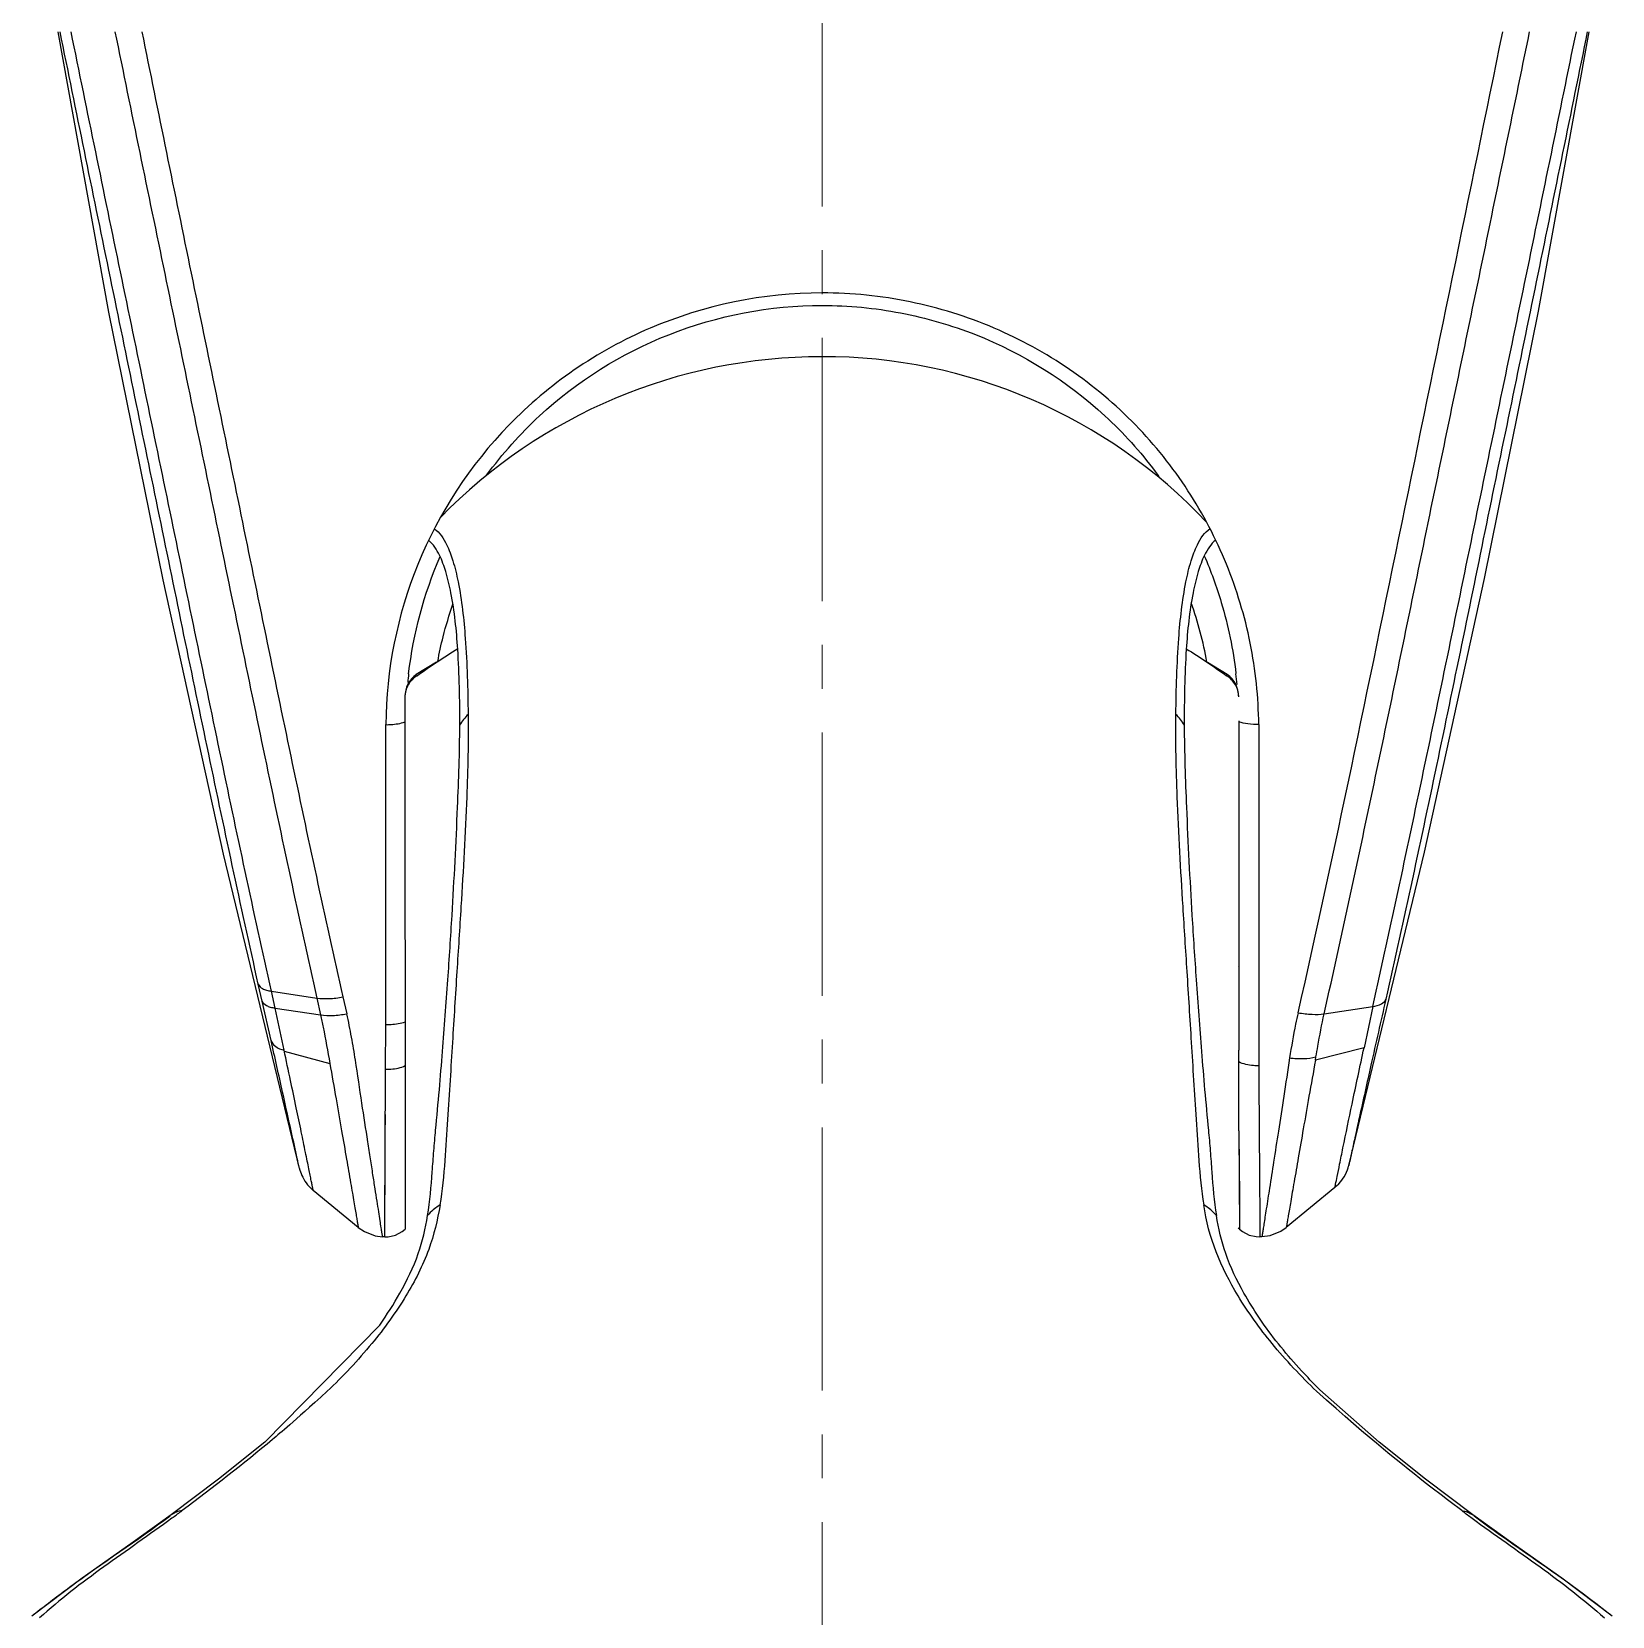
# Model space of a CAD drawing. Header units: millimetres. Extents: x 14295 to 15136, y 4961 to 5556.
# Drawn here: x 14688.4 to 14745.6, y 5286.7 to 5344.1 of the extents above; entities that cross this region are included whole.
import ezdxf

# ---------------------------------------------------------------- set-up
doc = ezdxf.new("R2010")
doc.units = ezdxf.units.MM
doc.linetypes.add('CENTER2', pattern=[28.575, 19.05, -3.175, 3.175, -3.175])
doc.linetypes.add('CENTERX2', pattern=[101.6, 63.5, -12.7, 12.7, -12.7])
doc.layers.add('CENTER', color=1, linetype='CENTERX2', lineweight=15)

msp = doc.modelspace()

# ---------------------------------------------------------------- linework, layer by layer
at = {"linetype": 'Continuous'}
for p, q in [((14702.349, 5320.841), (14702.377, 5320.794)), ((14731.68, 5320.795), (14731.708, 5320.841)), ((14701.936, 5320.03), (14701.95, 5302.45)), ((14701.243, 5308.165), (14701.244, 5319.022)), ((14732.121, 5319.159), (14732.124, 5319.129)), ((14732.124, 5319.159), (14732.124, 5319.129)), ((14732.124, 5319.129), (14732.125, 5310.262)), ((14732.847, 5319.023), (14732.852, 5306.675)), ((14732.125, 5310.261), (14732.114, 5310.265)), ((14732.125, 5310.262), (14732.125, 5307.24)), ((14696.766, 5309.019), (14696.628, 5309.63)), ((14697.238, 5308.763), (14697.1, 5309.375)), ((14697.101, 5309.375), (14698.748, 5309.126)), ((14697.089, 5307.59), (14696.766, 5309.019)), ((14697.237, 5308.763), (14698.885, 5308.514)), ((14697.56, 5307.235), (14697.238, 5308.763)), ((14698.748, 5309.126), (14698.885, 5308.514)), ((14699.691, 5309.165), (14699.829, 5308.555)), ((14735.216, 5308.556), (14736.975, 5308.822)), ((14736.975, 5308.822), (14736.66, 5307.327)), ((14701.236, 5306.548), (14701.242, 5308.165)), ((14697.567, 5307.203), (14699.216, 5306.757)), ((14732.125, 5307.24), (14732.112, 5307.246)), ((14736.66, 5307.327), (14734.897, 5306.872)), ((14734.897, 5306.872), (14734.919, 5307)), ((14701.204, 5300.485), (14701.236, 5306.548)), ((14732.132, 5304.315), (14732.125, 5306.81)), ((14701.223, 5304.153), (14701.228, 5304.907)), ((14701.204, 5300.573), (14701.223, 5304.153)), ((14732.132, 5304.315), (14732.109, 5304.33)), ((14732.131, 5304.314), (14732.15, 5300.763)), ((14698.118, 5302.956), (14698.117, 5302.957)), ((14736.103, 5303.06), (14736.103, 5303.06)), ((14701.95, 5302.47), (14701.943, 5300.758)), ((14700.249, 5300.824), (14698.62, 5302.157)), ((14735.601, 5302.263), (14733.842, 5300.824)), ((14735.6, 5302.263), (14735.602, 5302.266)), ((14732.147, 5300.76), (14732.107, 5300.799)), ((14701.204, 5300.481), (14701.13, 5300.484)), ((14732.962, 5300.485), (14732.888, 5300.481)), ((14695.182, 5291.708), (14693.475, 5290.416)), ((14693.475, 5290.416), (14693.475, 5290.416)), ((14693.541, 5290.329), (14693.497, 5290.296)), ((14740.527, 5290.33), (14740.571, 5290.298)), ((14740.596, 5290.416), (14740.596, 5290.416)), ((14690.249, 5288.132), (14688.424, 5286.747))]:
    msp.add_line(p, q, dxfattribs=at)
for points in [[(14698.118, 5302.956), (14695.37, 5314.332), (14693.18, 5324.263), (14691.222, 5333.955), (14689.384, 5344.106)], [(14736.103, 5303.06), (14738.842, 5314.408), (14741.025, 5324.318), (14742.977, 5333.985), (14744.809, 5344.106)], [(14703.075, 5321.28), (14702.349, 5320.841)], [(14731.708, 5320.841), (14730.993, 5321.273)], [(14732.131, 5304.314), (14732.139, 5303.022), (14732.146, 5302.002), (14732.15, 5301.28), (14732.15, 5300.866), (14732.15, 5300.764)], [(14698.118, 5302.956), (14698.122, 5302.937), (14698.135, 5302.893), (14698.154, 5302.833), (14698.177, 5302.77), (14698.204, 5302.704), (14698.236, 5302.637), (14698.273, 5302.568), (14698.315, 5302.5), (14698.361, 5302.433), (14698.411, 5302.367), (14698.466, 5302.304), (14698.526, 5302.242), (14698.589, 5302.183), (14698.62, 5302.157)], [(14735.598, 5302.265), (14735.665, 5302.323), (14735.745, 5302.403), (14735.817, 5302.486), (14735.88, 5302.571), (14735.936, 5302.657), (14735.983, 5302.743), (14736.023, 5302.827), (14736.056, 5302.907), (14736.081, 5302.98), (14736.097, 5303.036), (14736.103, 5303.06)], [(14700.249, 5300.824), (14700.472, 5300.672), (14700.859, 5300.522), (14701.13, 5300.484)], [(14701.204, 5300.485), (14701.335, 5300.487), (14701.598, 5300.546), (14701.835, 5300.672), (14701.944, 5300.762)], [(14701.204, 5300.481), (14701.204, 5300.489), (14701.204, 5300.573)], [(14732.15, 5300.763), (14732.257, 5300.674), (14732.495, 5300.548), (14732.757, 5300.49), (14732.888, 5300.488)], [(14732.962, 5300.489), (14733.261, 5300.534), (14733.642, 5300.689), (14733.84, 5300.826)], [(14701.023, 5297.289), (14696.86, 5293.048), (14695.182, 5291.708)], [(14740.596, 5290.416), (14738.889, 5291.708), (14737.211, 5293.048), (14735.062, 5294.948)], [(14693.475, 5290.416), (14692.097, 5289.427), (14690.249, 5288.132)], [(14745.647, 5286.747), (14743.821, 5288.132), (14741.974, 5289.427), (14740.596, 5290.416)]]:
    msp.add_lwpolyline(points, dxfattribs=at)
for centre, radius, start, end in [((14717.027, 5313.051), 19.291, 89.97404, 135.70347), ((14717.097, 5313.305), 19.037, 43.26337, 90.18554), ((14717.335, 5318.803), 13.861, 10.3278, 19.49148), ((14702.935, 5320.031), 1, 125.85074, 179.98432), ((14716.979, 5319.113), 15.012, 173.29705, 174.49773), ((14731.122, 5320.031), 1, 0.02859, 54.14394), ((14717.076, 5319.123), 15.048, 5.14012, 6.65751), ((14705.624, 5317.993), 1.981, 134.93593, 149.29132), ((14728.447, 5317.993), 1.981, 30.70022, 44.98173), ((14567.594, 5307.129), 164.532, 359.88914, 0.03871), ((14704.117, 5300.108), 1.778, 130.471, 139.90017), ((14704.169, 5300.048), 1.857, 123.6736, 130.47415), ((14704.195, 5300.01), 1.903, 121.28188, 123.6926), ((14729.876, 5300.01), 1.903, 56.30701, 58.65581), ((14729.902, 5300.048), 1.857, 49.5263, 56.32629), ((14729.963, 5300.115), 1.766, 40.13202, 49.60961), ((14689.724, 5305.253), 13.823, 324.82222, 330.49381), ((14651.677, 5347.086), 70.526, 306.41294, 306.74937), ((14767.767, 5327.274), 45.901, 233.08404, 233.5977), ((14704.654, 5266.902), 25.637, 128.84942, 129.27933), ((14729.42, 5266.906), 25.632, 50.72074, 51.14702)]:
    msp.add_arc(centre, radius, start, end, dxfattribs=at)
for points, knots in [([(14696.628, 5309.63), (14695.986, 5312.491), (14694.763, 5318.226), (14692.998, 5326.847), (14691.215, 5335.471), (14690.037, 5341.227), (14689.452, 5344.106)], [0, 0, 0, 0, 0.249798, 0.499545, 0.749673, 1, 1, 1, 1]), ([(14697.101, 5309.374), (14696.457, 5312.258), (14695.226, 5318.039), (14693.44, 5326.725), (14691.635, 5335.411), (14690.442, 5341.207), (14689.849, 5344.106)], [0, 0, 0, 0, 0.249831, 0.499714, 0.7498, 1, 1, 1, 1]), ([(14691.437, 5344.106), (14692.035, 5341.188), (14693.237, 5335.354), (14695.054, 5326.609), (14696.852, 5317.858), (14698.096, 5312.033), (14698.748, 5309.126)], [0, 0, 0, 0, 0.250035, 0.500015, 0.749878, 1, 1, 1, 1]), ([(14692.411, 5344.106), (14693.003, 5341.19), (14694.195, 5335.361), (14696, 5326.622), (14697.789, 5317.881), (14699.035, 5312.065), (14699.691, 5309.165)], [0, 0, 0, 0, 0.250052, 0.500111, 0.750058, 1, 1, 1, 1]), ([(14734.273, 5308.596), (14735.609, 5314.491), (14738.029, 5326.339), (14740.477, 5338.18), (14741.681, 5344.106)], [0, 0, 0, 0, 0.499938, 1, 1, 1, 1]), ([(14735.215, 5308.555), (14735.882, 5311.509), (14737.15, 5317.429), (14738.977, 5326.323), (14740.824, 5335.212), (14742.046, 5341.14), (14742.654, 5344.106)], [0, 0, 0, 0, 0.250167, 0.500046, 0.749989, 1, 1, 1, 1]), ([(14736.973, 5308.822), (14737.632, 5311.751), (14738.887, 5317.623), (14740.701, 5326.448), (14742.533, 5335.273), (14743.743, 5341.161), (14744.345, 5344.106)], [0, 0, 0, 0, 0.249849, 0.499771, 0.749825, 1, 1, 1, 1]), ([(14744.742, 5344.105), (14744.148, 5341.179), (14742.953, 5335.332), (14741.145, 5326.57), (14739.351, 5317.811), (14738.104, 5311.985), (14737.447, 5309.08)], [0, 0, 0, 0, 0.250306, 0.500418, 0.750215, 1, 1, 1, 1]), ([(14732.847, 5319.025), (14732.838, 5320.014), (14732.63, 5322), (14731.761, 5324.871), (14730.36, 5327.557), (14727.798, 5330.765), (14724.274, 5333.181), (14720.243, 5334.429), (14715.996, 5334.872), (14711.715, 5333.991), (14708.022, 5331.954), (14704.879, 5329.306), (14702.057, 5325.008), (14701.258, 5320.994), (14701.244, 5319.022)], [0, 0, 0, 0, 0.060409, 0.121062, 0.182262, 0.244267, 0.370586, 0.435356, 0.500587, 0.62993, 0.693884, 0.756859, 0.879507, 1, 1, 1, 1]), ([(14704.895, 5328.051), (14705.463, 5328.826), (14707.341, 5330.936), (14711.399, 5333.481), (14716.112, 5334.38), (14719.891, 5334.013), (14723.498, 5332.975), (14726.707, 5330.955), (14728.609, 5328.852), (14729.192, 5328.062), (14729.237, 5328.001)], [0.1777219, 0.1777219, 0.1777219, 0.1777219, 0.2433086, 0.3698631, 0.4992308, 0.5644103, 0.6291702, 0.7557217, 0.8178434, 0.8230495, 0.8230495, 0.8230495, 0.8230495]), ([(14702.999, 5326.113), (14703.197, 5325.982), (14703.46, 5325.566), (14703.699, 5324.91), (14703.969, 5323.776), (14704.167, 5321.918), (14704.214, 5320.312), (14704.224, 5319.394)], [0.0181802, 0.0181802, 0.0181802, 0.0181802, 0.1197991, 0.2083797, 0.3192358, 0.6107249, 1, 1, 1, 1]), ([(14729.848, 5319.393), (14729.858, 5320.311), (14729.905, 5321.917), (14730.103, 5323.775), (14730.373, 5324.908), (14730.613, 5325.569), (14730.88, 5325.988), (14731.084, 5326.119)], [0, 0, 0, 0, 0.3892667, 0.6807528, 0.7916097, 0.8801924, 0.9835687, 0.9835687, 0.9835687, 0.9835687]), ([(14703.921, 5319.004), (14703.925, 5319.92), (14703.895, 5321.524), (14703.709, 5323.383), (14703.443, 5324.52), (14703.208, 5325.164), (14702.961, 5325.557), (14702.791, 5325.697)], [0, 0, 0, 0, 0.3870302, 0.6775414, 0.7885663, 0.8776375, 0.9708506, 0.9708506, 0.9708506, 0.9708506]), ([(14731.289, 5325.705), (14731.115, 5325.564), (14730.864, 5325.168), (14730.628, 5324.52), (14730.362, 5323.383), (14730.176, 5321.524), (14730.146, 5319.92), (14730.15, 5319.004)], [0.0274171, 0.0274171, 0.0274171, 0.0274171, 0.1223625, 0.2114337, 0.3224586, 0.6129698, 1, 1, 1, 1]), ([(14730.874, 5325.134), (14731.113, 5324.584), (14731.621, 5323.194), (14731.921, 5321.74), (14732.023, 5320.868)], [0.8986626, 0.8986626, 0.8986626, 0.8986626, 0.9397131, 1, 1, 1, 1]), ([(14703.125, 5321.31), (14703.18, 5321.61), (14703.332, 5322.309), (14703.54, 5322.996), (14703.676, 5323.384)], [0, 0, 0, 0, 0.2492024, 0.5851232, 0.5851232, 0.5851232, 0.5851232]), ([(14702.377, 5320.794), (14702.311, 5320.753), (14702.189, 5320.655), (14702.045, 5320.47), (14701.956, 5320.256), (14701.936, 5320.104), (14701.936, 5320.03)], [0, 0, 0, 0, 0.251569, 0.506084, 0.756864, 1, 1, 1, 1]), ([(14732.122, 5320.031), (14732.122, 5320.106), (14732.101, 5320.258), (14732.012, 5320.472), (14731.868, 5320.656), (14731.746, 5320.754), (14731.68, 5320.794)], [0, 0, 0, 0, 0.243201, 0.493994, 0.748476, 1, 1, 1, 1]), ([(14701.244, 5319.022), (14701.307, 5319.021), (14701.541, 5319.028), (14701.776, 5319.064), (14701.939, 5319.12)], [0, 0, 0, 0, 0.265828, 1, 1, 1, 1]), ([(14702.758, 5301.254), (14702.845, 5301.777), (14702.91, 5302.559), (14702.978, 5303.592), (14703.07, 5304.582), (14703.183, 5305.782), (14703.331, 5307.595), (14703.487, 5309.7), (14703.681, 5312.645), (14703.838, 5315.719), (14703.918, 5318.016), (14703.922, 5319.006)], [0, 0, 0, 0, 0.089327, 0.132113, 0.174504, 0.25686, 0.335331, 0.481228, 0.61263, 0.83301, 1, 1, 1, 1]), ([(14704.225, 5319.395), (14704.236, 5318.4), (14704.179, 5316.078), (14704.004, 5312.977), (14703.81, 5310.016), (14703.681, 5307.923), (14703.571, 5306.137), (14703.469, 5304.713), (14703.386, 5303.203), (14703.295, 5302.168), (14703.205, 5301.635)], [0, 0, 0, 0, 0.167832, 0.391393, 0.523564, 0.668107, 0.745035, 0.825146, 0.908925, 1, 1, 1, 1]), ([(14730.866, 5301.635), (14730.776, 5302.168), (14730.685, 5303.203), (14730.602, 5304.712), (14730.5, 5306.137), (14730.39, 5307.923), (14730.261, 5310.016), (14730.067, 5312.977), (14729.892, 5316.078), (14729.835, 5318.4), (14729.846, 5319.395)], [0, 0, 0, 0, 0.091075, 0.174854, 0.254965, 0.331894, 0.476438, 0.608609, 0.832168, 1, 1, 1, 1]), ([(14730.149, 5319.005), (14730.153, 5318.015), (14730.234, 5315.718), (14730.39, 5312.645), (14730.585, 5309.699), (14730.74, 5307.594), (14730.888, 5305.781), (14731.002, 5304.581), (14731.094, 5303.591), (14731.162, 5302.559), (14731.226, 5301.776), (14731.313, 5301.253)], [0, 0, 0, 0, 0.166988, 0.387361, 0.518762, 0.664661, 0.743135, 0.825497, 0.86789, 0.910676, 1, 1, 1, 1]), ([(14732.847, 5319.025), (14732.717, 5319.023), (14732.472, 5319.037), (14732.231, 5319.089), (14732.124, 5319.129)], [0, 0, 0, 0, 0.533292, 1, 1, 1, 1]), ([(14696.628, 5309.63), (14696.653, 5309.56), (14696.76, 5309.471), (14696.932, 5309.407), (14697.041, 5309.384), (14697.1, 5309.375)], [0, 0, 0, 0, 0.40071, 0.676064, 1, 1, 1, 1]), ([(14696.766, 5309.019), (14696.79, 5308.949), (14696.897, 5308.859), (14697.069, 5308.795), (14697.178, 5308.772), (14697.238, 5308.763)], [0, 0, 0, 0, 0.400929, 0.676186, 1, 1, 1, 1]), ([(14698.748, 5309.126), (14698.892, 5309.105), (14699.21, 5309.097), (14699.525, 5309.135), (14699.691, 5309.165)], [0, 0, 0, 0, 0.462749, 1, 1, 1, 1]), ([(14734.273, 5308.596), (14734.241, 5308.459), (14734.124, 5307.916), (14734.028, 5307.369), (14733.963, 5306.96)], [0, 0, 0, 0, 0.253486, 1, 1, 1, 1]), ([(14734.273, 5308.596), (14734.44, 5308.565), (14734.754, 5308.527), (14735.072, 5308.533), (14735.216, 5308.555)], [0, 0, 0, 0, 0.537395, 1, 1, 1, 1]), ([(14737.447, 5309.081), (14737.267, 5308.288), (14736.943, 5306.855), (14736.572, 5305.181), (14736.338, 5304.123), (14736.222, 5303.593), (14736.147, 5303.26), (14736.114, 5303.103), (14736.103, 5303.06)], [0, 0, 0, 0, 0.395441, 0.714282, 0.83384, 0.922354, 0.978257, 1, 1, 1, 1]), ([(14736.973, 5308.822), (14737.083, 5308.839), (14737.264, 5308.879), (14737.422, 5309.009), (14737.447, 5309.08)], [0, 0, 0, 0, 0.597431, 1, 1, 1, 1]), ([(14698.885, 5308.514), (14699.03, 5308.493), (14699.348, 5308.486), (14699.662, 5308.524), (14699.829, 5308.555)], [0, 0, 0, 0, 0.462563, 1, 1, 1, 1]), ([(14698.885, 5308.514), (14698.918, 5308.366), (14699.04, 5307.782), (14699.14, 5307.195), (14699.216, 5306.757)], [0, 0, 0, 0, 0.254778, 1, 1, 1, 1]), ([(14701.13, 5300.484), (14701.127, 5300.485), (14701.13, 5300.495), (14701.126, 5300.506), (14701.122, 5300.531), (14701.115, 5300.572), (14701.105, 5300.637), (14701.092, 5300.719), (14701.069, 5300.864), (14701.035, 5301.088), (14700.985, 5301.408), (14700.925, 5301.794), (14700.854, 5302.242), (14700.776, 5302.752), (14700.688, 5303.319), (14700.554, 5304.18), (14700.368, 5305.372), (14700.186, 5306.637), (14700.006, 5307.717), (14699.896, 5308.275), (14699.829, 5308.555)], [0, 0, 0, 0, 0.001156, 0.002579, 0.004569, 0.010255, 0.018197, 0.028369, 0.040743, 0.071972, 0.111686, 0.159559, 0.215198, 0.278323, 0.348661, 0.425777, 0.598191, 0.791278, 0.894474, 1, 1, 1, 1]), ([(14701.243, 5308.165), (14701.307, 5308.165), (14701.544, 5308.171), (14701.783, 5308.209), (14701.947, 5308.267)], [0, 0, 0, 0, 0.266569, 1, 1, 1, 1]), ([(14734.919, 5307), (14734.941, 5307.128), (14735.033, 5307.647), (14735.131, 5308.166), (14735.217, 5308.555)], [0, 0, 0, 0, 0.24533, 1, 1, 1, 1]), ([(14698.117, 5302.957), (14698.088, 5303.077), (14697.997, 5303.512), (14697.791, 5304.432), (14697.478, 5305.857), (14697.23, 5306.966), (14697.089, 5307.59)], [0, 0, 0, 0, 0.078053, 0.281141, 0.595948, 1, 1, 1, 1]), ([(14697.089, 5307.589), (14697.113, 5307.505), (14697.254, 5307.338), (14697.448, 5307.265), (14697.56, 5307.235)], [0, 0, 0, 0, 0.431218, 1, 1, 1, 1]), ([(14698.62, 5302.157), (14698.618, 5302.159), (14698.618, 5302.168), (14698.612, 5302.184), (14698.606, 5302.213), (14698.593, 5302.273), (14698.573, 5302.375), (14698.542, 5302.529), (14698.502, 5302.724), (14698.455, 5302.961), (14698.399, 5303.236), (14698.308, 5303.68), (14698.175, 5304.323), (14697.995, 5305.191), (14697.789, 5306.177), (14697.639, 5306.871), (14697.56, 5307.235)], [0, 0, 0, 0, 0.001314, 0.004789, 0.010416, 0.018188, 0.040134, 0.070485, 0.109023, 0.155518, 0.209841, 0.271811, 0.417437, 0.589508, 0.784548, 1, 1, 1, 1]), ([(14733.963, 5306.96), (14733.895, 5306.496), (14733.759, 5305.612), (14733.564, 5304.356), (14733.393, 5303.248), (14733.248, 5302.311), (14733.144, 5301.645), (14733.075, 5301.211), (14733.037, 5300.962), (14733.005, 5300.767), (14732.986, 5300.624), (14732.967, 5300.539), (14732.966, 5300.499), (14732.962, 5300.489)], [0, 0, 0, 0, 0.214675, 0.409988, 0.582358, 0.72818, 0.844567, 0.891085, 0.929589, 0.959908, 0.98185, 0.995239, 1, 1, 1, 1]), ([(14733.963, 5306.96), (14734.132, 5306.938), (14734.454, 5306.92), (14734.775, 5306.96), (14734.919, 5307)], [0, 0, 0, 0, 0.533427, 1, 1, 1, 1]), ([(14735.602, 5302.266), (14735.614, 5302.304), (14735.638, 5302.439), (14735.698, 5302.719), (14735.784, 5303.159), (14735.966, 5304.033), (14736.255, 5305.44), (14736.512, 5306.649), (14736.66, 5307.327)], [0, 0, 0, 0, 0.023323, 0.079253, 0.16635, 0.28296, 0.597136, 1, 1, 1, 1]), ([(14699.216, 5306.757), (14699.291, 5306.331), (14699.435, 5305.519), (14699.637, 5304.365), (14699.812, 5303.35), (14699.942, 5302.6), (14700.032, 5302.082), (14700.087, 5301.76), (14700.134, 5301.484), (14700.172, 5301.256), (14700.203, 5301.077), (14700.223, 5300.958), (14700.236, 5300.889), (14700.241, 5300.855), (14700.247, 5300.837), (14700.247, 5300.826), (14700.249, 5300.824)], [0, 0, 0, 0, 0.215426, 0.410993, 0.583158, 0.728572, 0.790471, 0.844858, 0.891412, 0.929884, 0.960111, 0.981955, 0.989687, 0.995274, 0.998712, 1, 1, 1, 1]), ([(14701.236, 5306.548), (14701.3, 5306.547), (14701.542, 5306.554), (14701.786, 5306.605), (14701.948, 5306.679)], [0, 0, 0, 0, 0.264786, 1, 1, 1, 1]), ([(14732.852, 5306.675), (14732.786, 5306.674), (14732.539, 5306.683), (14732.29, 5306.736), (14732.125, 5306.813)], [0, 0, 0, 0, 0.266194, 1, 1, 1, 1]), ([(14732.852, 5306.675), (14732.853, 5306.227), (14732.855, 5305.374), (14732.863, 5304.164), (14732.87, 5303.246), (14732.874, 5302.591), (14732.878, 5302.164), (14732.881, 5301.783), (14732.884, 5301.449), (14732.886, 5301.163), (14732.887, 5300.926), (14732.887, 5300.76), (14732.887, 5300.653), (14732.888, 5300.592), (14732.887, 5300.547), (14732.89, 5300.51), (14732.885, 5300.495), (14732.89, 5300.481), (14732.888, 5300.481)], [0, 0, 0, 0, 0.216876, 0.413325, 0.585737, 0.661801, 0.730718, 0.792299, 0.846339, 0.892632, 0.930954, 0.961068, 0.972971, 0.982727, 0.990307, 0.995702, 0.998928, 1, 1, 1, 1]), ([(14734.897, 5306.872), (14734.822, 5306.438), (14734.672, 5305.611), (14734.467, 5304.436), (14734.289, 5303.402), (14734.156, 5302.637), (14734.064, 5302.109), (14734.008, 5301.78), (14733.959, 5301.499), (14733.919, 5301.265), (14733.892, 5301.102), (14733.874, 5300.997), (14733.864, 5300.937), (14733.855, 5300.891), (14733.85, 5300.856), (14733.844, 5300.837), (14733.844, 5300.826), (14733.842, 5300.824)], [0, 0, 0, 0, 0.21517, 0.410528, 0.58268, 0.728172, 0.790079, 0.844466, 0.89112, 0.929743, 0.960052, 0.972031, 0.981895, 0.989649, 0.99527, 0.998726, 1, 1, 1, 1]), ([(14703.207, 5301.636), (14703.115, 5301.091), (14702.841, 5299.937), (14701.972, 5298.249), (14700.727, 5296.527), (14699.696, 5295.437), (14699.126, 5294.892)], [0, 0, 0, 0, 0.206959, 0.44024, 0.70497, 1, 1, 1, 1]), ([(14701.754, 5298.445), (14702.014, 5298.903), (14702.453, 5299.808), (14702.683, 5300.787), (14702.758, 5301.254)], [0, 0, 0, 0, 0.527306, 1, 1, 1, 1]), ([(14734.94, 5294.894), (14734.37, 5295.438), (14733.343, 5296.532), (14731.779, 5298.685), (14731.011, 5300.474), (14730.865, 5301.635)], [0, 0, 0, 0, 0.295693, 0.560762, 1, 1, 1, 1]), ([(14732.312, 5298.445), (14732.054, 5298.903), (14731.62, 5299.811), (14731.391, 5300.788), (14731.313, 5301.254)], [0, 0, 0, 0, 0.527363, 1, 1, 1, 1]), ([(14733.048, 5297.289), (14732.981, 5297.384), (14732.721, 5297.76), (14732.479, 5298.149), (14732.312, 5298.445)], [0, 0, 0, 0, 0.255487, 1, 1, 1, 1]), ([(14735.062, 5294.948), (14734.867, 5295.14), (14734.147, 5295.876), (14733.485, 5296.67), (14733.048, 5297.289)], [0, 0, 0, 0, 0.264952, 1, 1, 1, 1]), ([(14699.126, 5294.892), (14697.816, 5293.714), (14696.426, 5292.53), (14694.985, 5291.407), (14693.876, 5290.576)], [0, 0, 0, 0, 0.240933, 1, 1, 1, 1]), ([(14740.197, 5290.575), (14739.822, 5290.856), (14738.368, 5291.961), (14736.946, 5293.11), (14734.94, 5294.894)], [0, 0, 0, 0, 0.256528, 1, 1, 1, 1]), ([(14688.573, 5286.868), (14688.973, 5287.19), (14690.567, 5288.398), (14692.238, 5289.498), (14693.431, 5290.381)], [0, 0, 0, 0, 0.257139, 1, 1, 1, 1]), ([(14693.497, 5290.296), (14692.685, 5289.698), (14691.443, 5288.844), (14689.837, 5287.655), (14689.079, 5287.018), (14688.708, 5286.694)], [0, 0, 0, 0, 0.504977, 0.753857, 1, 1, 1, 1]), ([(14740.571, 5290.298), (14741.384, 5289.699), (14743.033, 5288.569), (14744.619, 5287.346), (14745.364, 5286.694)], [0, 0, 0, 0, 0.504851, 1, 1, 1, 1]), ([(14740.64, 5290.381), (14741.027, 5290.094), (14742.653, 5288.932), (14744.318, 5287.819), (14745.499, 5286.867)], [0, 0, 0, 0, 0.241176, 1, 1, 1, 1])]:
    msp.add_open_spline(points, degree=3, knots=knots, dxfattribs=at)
for points in [[(14702.07, 5320.865), (14702.24, 5322.317), (14702.627, 5323.753), (14703.21, 5325.105)], [(14702.376, 5320.794), (14702.855, 5321.138), (14703.345, 5321.466), (14703.847, 5321.777)], [(14730.224, 5321.77), (14730.72, 5321.461), (14731.206, 5321.136), (14731.68, 5320.795)], [(14693.874, 5290.576), (14693.732, 5290.555), (14693.59, 5290.501), (14693.475, 5290.416)], [(14740.197, 5290.576), (14740.339, 5290.555), (14740.481, 5290.501), (14740.596, 5290.416)]]:
    msp.add_open_spline(points, degree=3, dxfattribs=at)
at = {"layer": 'CENTER', "color": 1, "linetype": 'CENTER2', "ltscale": 0.5}
msp.add_line((14717.046, 5223.483), (14717.046, 5376.741), dxfattribs=at)

doc.saveas('drawing.dxf')
